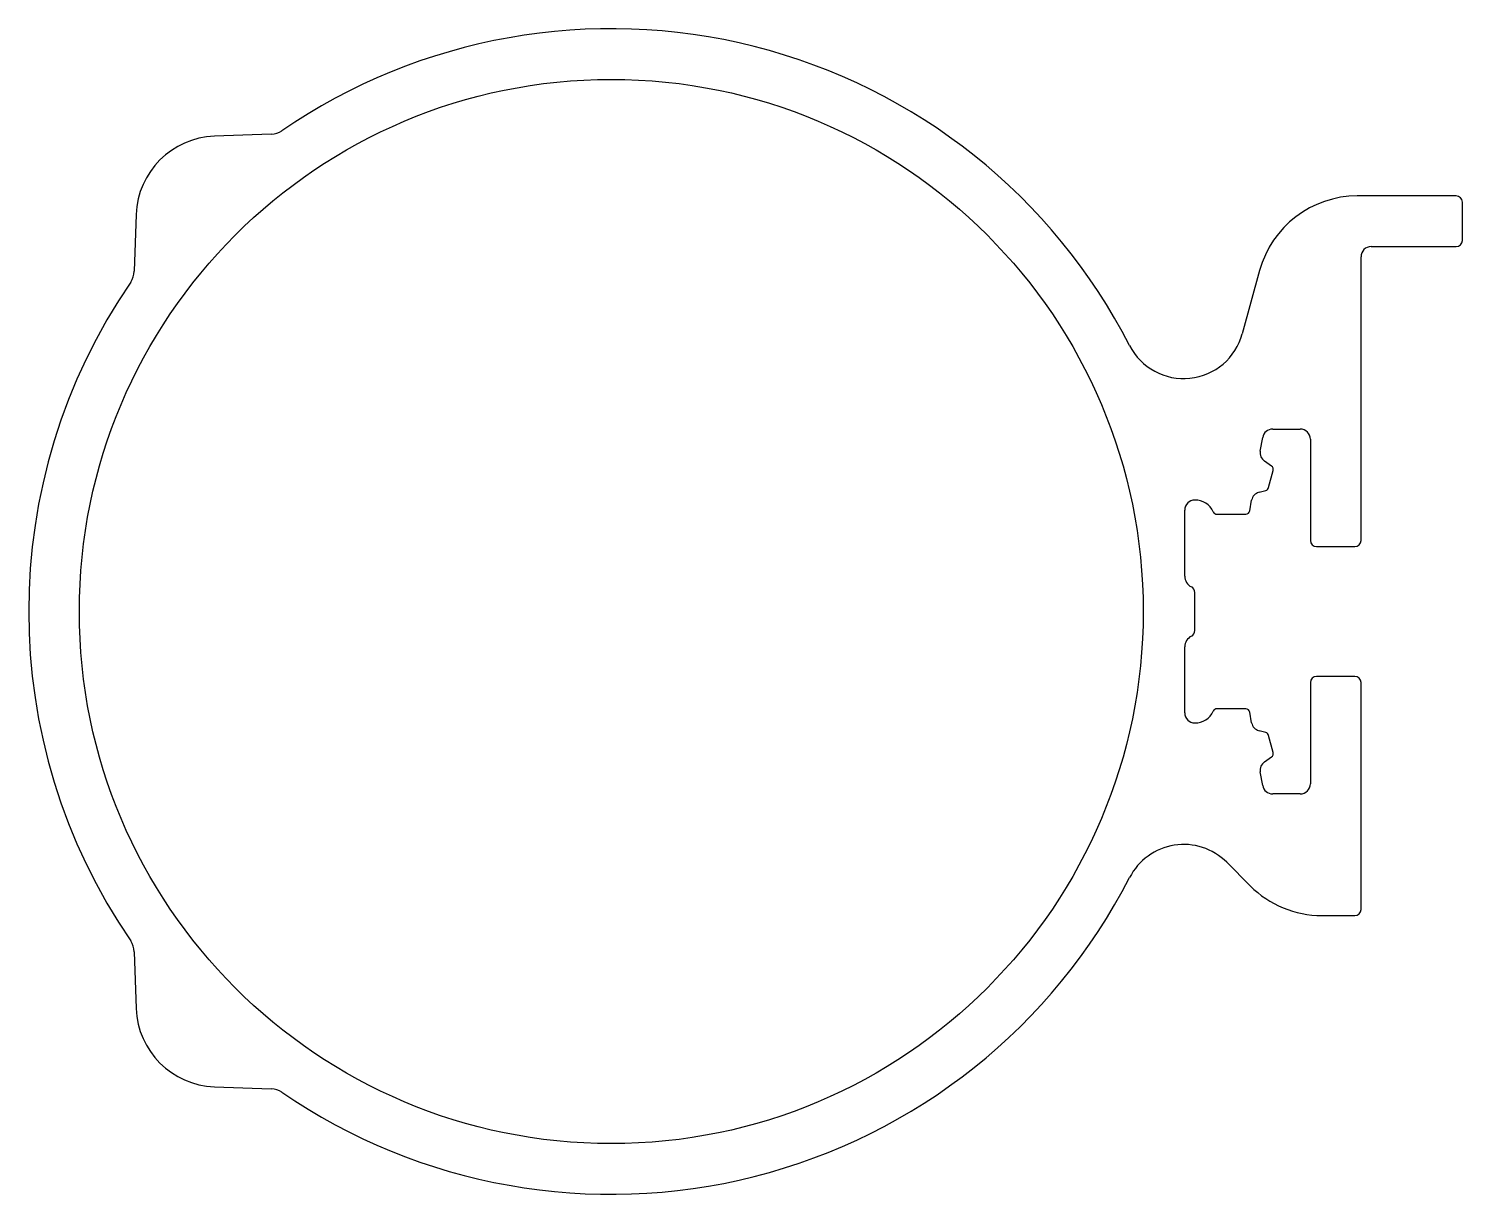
# Model space of a CAD drawing. Extents: x 596.9 to 667.6, y 574.5 to 632.
import ezdxf

# ---------------------------------------------------------------- set-up
doc = ezdxf.new("R2010")
doc.units = 0
doc.layers.get('0').update_dxf_attribs({"linetype": 'CONTINUOUS'})

msp = doc.modelspace()

# ---------------------------------------------------------------- linework, layer by layer
for p, q in [((608.864, 626.77), (606.062, 626.672)), ((667.347, 623.729), (662.464, 623.729)), ((667.647, 621.529), (667.647, 623.429)), ((602.204, 622.814), (602.106, 620.012)), ((663.147, 621.229), (667.347, 621.229)), ((662.647, 606.729), (662.647, 620.729)), ((657.641, 620.046), (656.79, 616.931)), ((658.289, 612.229), (659.647, 612.229)), ((657.678, 611.143), (657.797, 611.816)), ((660.147, 611.729), (660.147, 606.729)), ((658.232, 610.403), (657.884, 610.646)), ((658.084, 609.341), (658.31, 610.187)), ((657.613, 609.112), (657.942, 609.2)), ((657.158, 608.194), (657.25, 608.715)), ((653.947, 604.979), (653.947, 608.229)), ((655.537, 608.029), (656.961, 608.029)), ((660.447, 606.429), (662.347, 606.429)), ((654.447, 602.285), (654.447, 604.173)), ((653.947, 598.229), (653.947, 601.479)), ((662.347, 600.029), (660.447, 600.029)), ((660.147, 599.729), (660.147, 594.729)), ((662.647, 588.529), (662.647, 599.729)), ((656.961, 598.429), (655.537, 598.429)), ((657.25, 597.743), (657.158, 598.264)), ((657.942, 597.258), (657.613, 597.347)), ((658.31, 596.271), (658.084, 597.117)), ((657.884, 595.812), (658.232, 596.056)), ((657.797, 594.642), (657.678, 595.315)), ((659.647, 594.229), (658.289, 594.229)), ((656.018, 590.858), (657.182, 589.694)), ((660.718, 588.229), (662.347, 588.229)), ((602.106, 586.446), (602.204, 583.644)), ((606.062, 579.786), (608.864, 579.688))]:
    msp.add_line(p, q)
msp.add_circle((625.647, 603.229), 26.25)
for centre, radius, start, end in [((625.647, 603.229), 28.75, 27.15811, 124.42345), ((608.829, 627.769), 1, 272, 304.42346), ((606.201, 622.675), 4, 92, 178), ((662.464, 618.729), 5, 90, 164.72628), ((667.347, 623.429), 0.3, 0, 90), ((663.147, 620.729), 0.5, 90, 180.00001), ((667.347, 621.529), 0.3, 270, 0), ((601.106, 620.047), 1, 325.57654, 358), ((625.647, 603.229), 28.75, 145.57659, 214.42341), ((653.896, 617.721), 3, 207.15811, 344.72628), ((658.289, 611.729), 0.5, 90, 169.99999), ((659.647, 611.729), 0.5, 0, 90), ((658.17, 611.056), 0.5, 169.99999, 235), ((658.117, 610.239), 0.2, 345, 55), ((657.891, 609.393), 0.2, 285, 345), ((654.447, 608.229), 0.5, 90, 179.99999), ((654.447, 607.729), 1, 24.61918, 90.0022), ((657.742, 608.629), 0.5, 105, 169.99999), ((655.537, 608.229), 0.2, 204.62432, 270), ((656.961, 608.229), 0.2, 270, 350), ((660.447, 606.729), 0.3, 180, 270), ((662.347, 606.729), 0.3, 270, 0), ((654.547, 604.979), 0.6, 179.99998, 243.61395), ((654.147, 604.173), 0.3, 359.99851, 63.61395), ((654.147, 602.285), 0.3, 296.38953, 359.99851), ((654.547, 601.479), 0.6, 116.38953, 180.00002), ((660.447, 599.729), 0.3, 90, 180), ((662.347, 599.729), 0.3, 0, 90), ((654.447, 598.229), 0.5, 180.00001, 270), ((654.447, 598.729), 1, 269.9978, 335.38082), ((655.537, 598.229), 0.2, 90, 155.37568), ((656.961, 598.229), 0.2, 10, 90), ((657.742, 597.83), 0.5, 190.00001, 255), ((657.891, 597.065), 0.2, 15, 75), ((658.17, 595.402), 0.5, 125, 190.00001), ((658.117, 596.22), 0.2, 305, 15), ((658.289, 594.729), 0.5, 190.00001, 270), ((659.647, 594.729), 0.5, 270, 0), ((653.896, 588.737), 3, 45, 152.84189), ((625.647, 603.229), 28.75, 235.57655, 332.84189), ((660.718, 593.229), 5, 225, 270), ((662.347, 588.529), 0.3, 270, 0), ((601.106, 586.411), 1, 2, 34.42346), ((606.201, 583.784), 4, 181.99995, 268.00028), ((608.829, 578.689), 1, 55.57654, 88)]:
    msp.add_arc(centre, radius, start, end)

doc.saveas('drawing.dxf')
